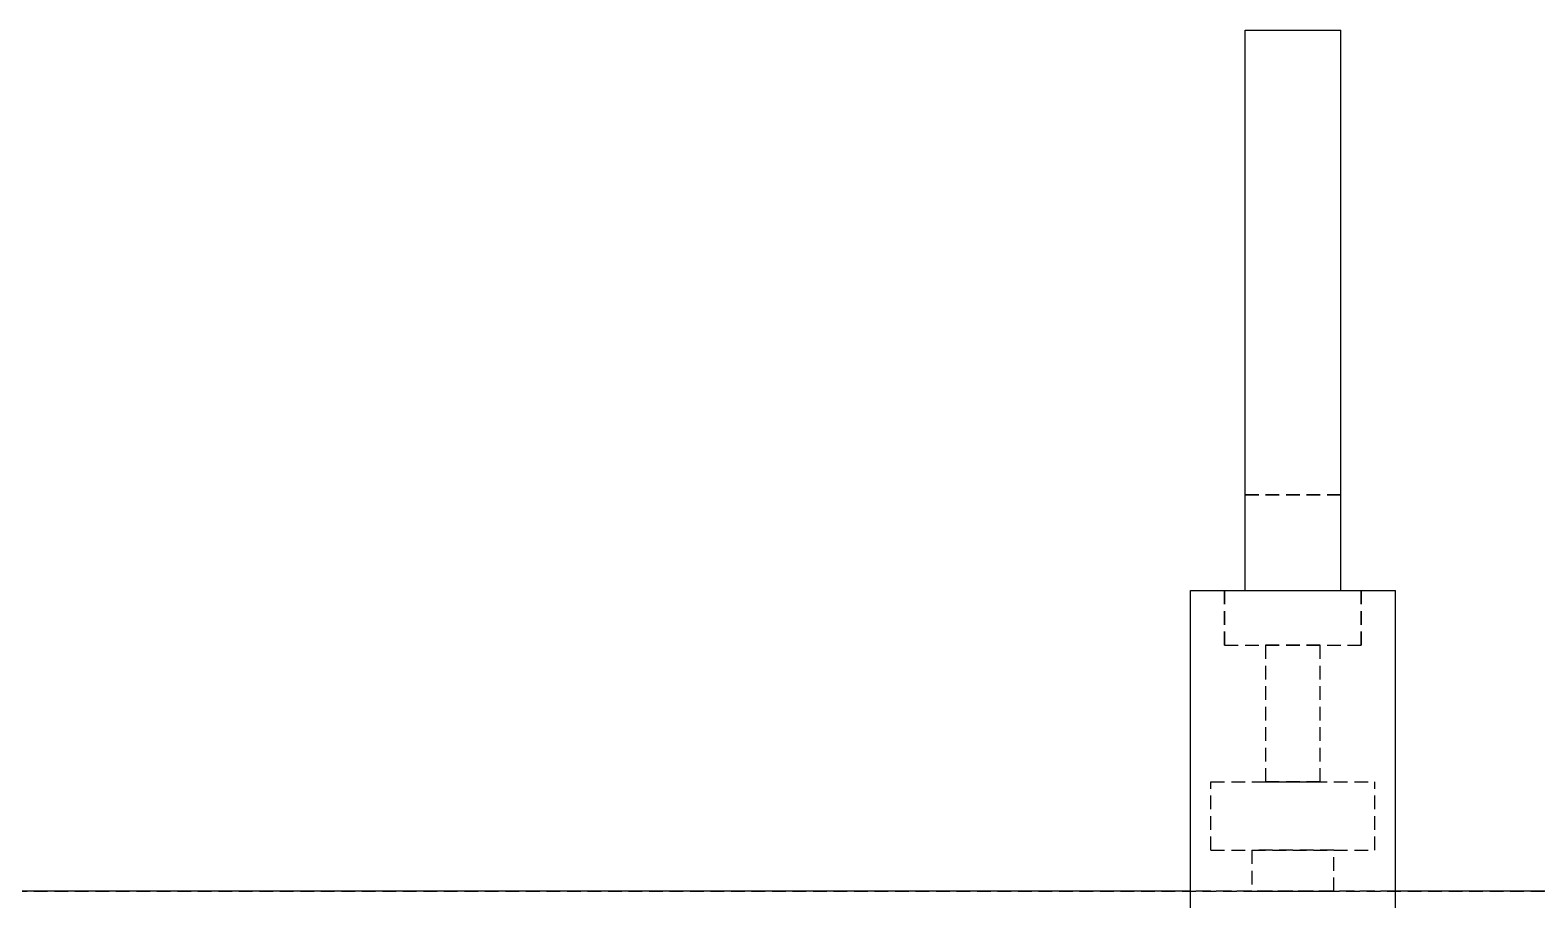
# Model space of a CAD drawing. Header units: metres. Extents: x -200 to 4040, y -1684 to 360.
# Drawn here: x 1290.5 to 1510.9, y -646.7 to -519.5 of the extents above; entities that cross this region are included whole.
import ezdxf

# ---------------------------------------------------------------- set-up
doc = ezdxf.new("R2010")
doc.units = ezdxf.units.M
doc.linetypes.add('DASHED2', pattern=[3, 2, -1])
doc.layers.add('GIZLI', color=8, linetype='DASHED2')
doc.layers.add('GORUNEN', color=7, linetype='Continuous')

msp = doc.modelspace()

# ---------------------------------------------------------------- linework, layer by layer
at = {"layer": 'GIZLI'}
for points in [[(1468.2, -587.5), (1468.2, -519.5)], [(1468.2, -519.5), (1482.2, -519.5)], [(1482.2, -587.5), (1482.2, -519.5)], [(1468.2, -587.5), (1482.2, -587.5)], [(1468.2, -601.5), (1468.2, -587.5)], [(1482.2, -587.5), (1468.2, -587.5)], [(1482.2, -601.5), (1482.2, -587.5)], [(1460.2, -601.5), (1465.2, -601.5)], [(1460.2, -678.5), (1460.2, -601.5)], [(1465.2, -609.5), (1465.2, -601.5)], [(1465.2, -601.5), (1465.2, -609.5)], [(1465.2, -601.5), (1485.2, -601.5)], [(1468.2, -601.5), (1482.2, -601.5)], [(1468.2, -601.5), (1482.2, -601.5)], [(1485.2, -601.5), (1490.2, -601.5)], [(1485.2, -601.5), (1485.2, -609.5)], [(1485.2, -609.5), (1485.2, -601.5)], [(1490.2, -678.5), (1490.2, -601.5)], [(1465.2, -609.5), (1485.2, -609.5)], [(1465.2, -609.5), (1485.2, -609.5)], [(1479.2, -609.5), (1471.2, -609.5)], [(1471.2, -609.5), (1479.2, -609.5)], [(1471.2, -609.5), (1471.2, -629.5)], [(1479.2, -629.5), (1479.2, -609.5)], [(1463.2, -639.5), (1463.2, -629.5)], [(1463.2, -639.5), (1463.2, -629.5)], [(1463.2, -629.5), (1487.2, -629.5)], [(1463.2, -629.5), (1487.2, -629.5)], [(1479.2, -629.5), (1471.2, -629.5)], [(1471.2, -629.5), (1479.2, -629.5)], [(1487.2, -639.5), (1487.2, -629.5)], [(1487.2, -639.5), (1487.2, -629.5)], [(1463.2, -639.5), (1487.2, -639.5)], [(1463.2, -639.5), (1487.2, -639.5)], [(1481.2, -639.5), (1469.2, -639.5)], [(1469.2, -639.5), (1481.2, -639.5)], [(1481.2, -639.5), (1469.2, -639.5)], [(1469.2, -639.5), (1481.2, -639.5)], [(1469.2, -639.5), (1469.2, -645.5)], [(1469.2, -639.5), (1469.2, -645.5)], [(1481.2, -645.5), (1481.2, -639.5)], [(1481.2, -645.5), (1481.2, -639.5)], [(2630, -645.5), (445, -645.5)], [(445, -645.5), (2630, -645.5)], [(445, -645.5), (2630, -645.5)], [(1490.2, -645.5), (1460.2, -645.5)], [(1481.2, -645.5), (1469.2, -645.5)], [(1469.2, -645.5), (1481.2, -645.5)], [(1481.2, -645.5), (1469.2, -645.5)], [(1469.2, -645.5), (1481.2, -645.5)]]:
    msp.add_lwpolyline(points, dxfattribs=at)
at = {"layer": 'GORUNEN'}
for points in [[(1468.2, -601.5), (1468.2, -519.5)], [(1468.2, -519.5), (1482.2, -519.5)], [(1482.2, -601.5), (1482.2, -519.5)], [(1460.2, -601.5), (1468.2, -601.5)], [(1460.2, -678.5), (1460.2, -601.5)], [(1468.2, -601.5), (1482.2, -601.5)], [(1482.2, -601.5), (1490.2, -601.5)], [(1490.2, -678.5), (1490.2, -601.5)], [(1460.2, -645.5), (483, -645.5)], [(2485, -645.5), (1490.2, -645.5)]]:
    msp.add_lwpolyline(points, dxfattribs=at)

doc.saveas('drawing.dxf')
